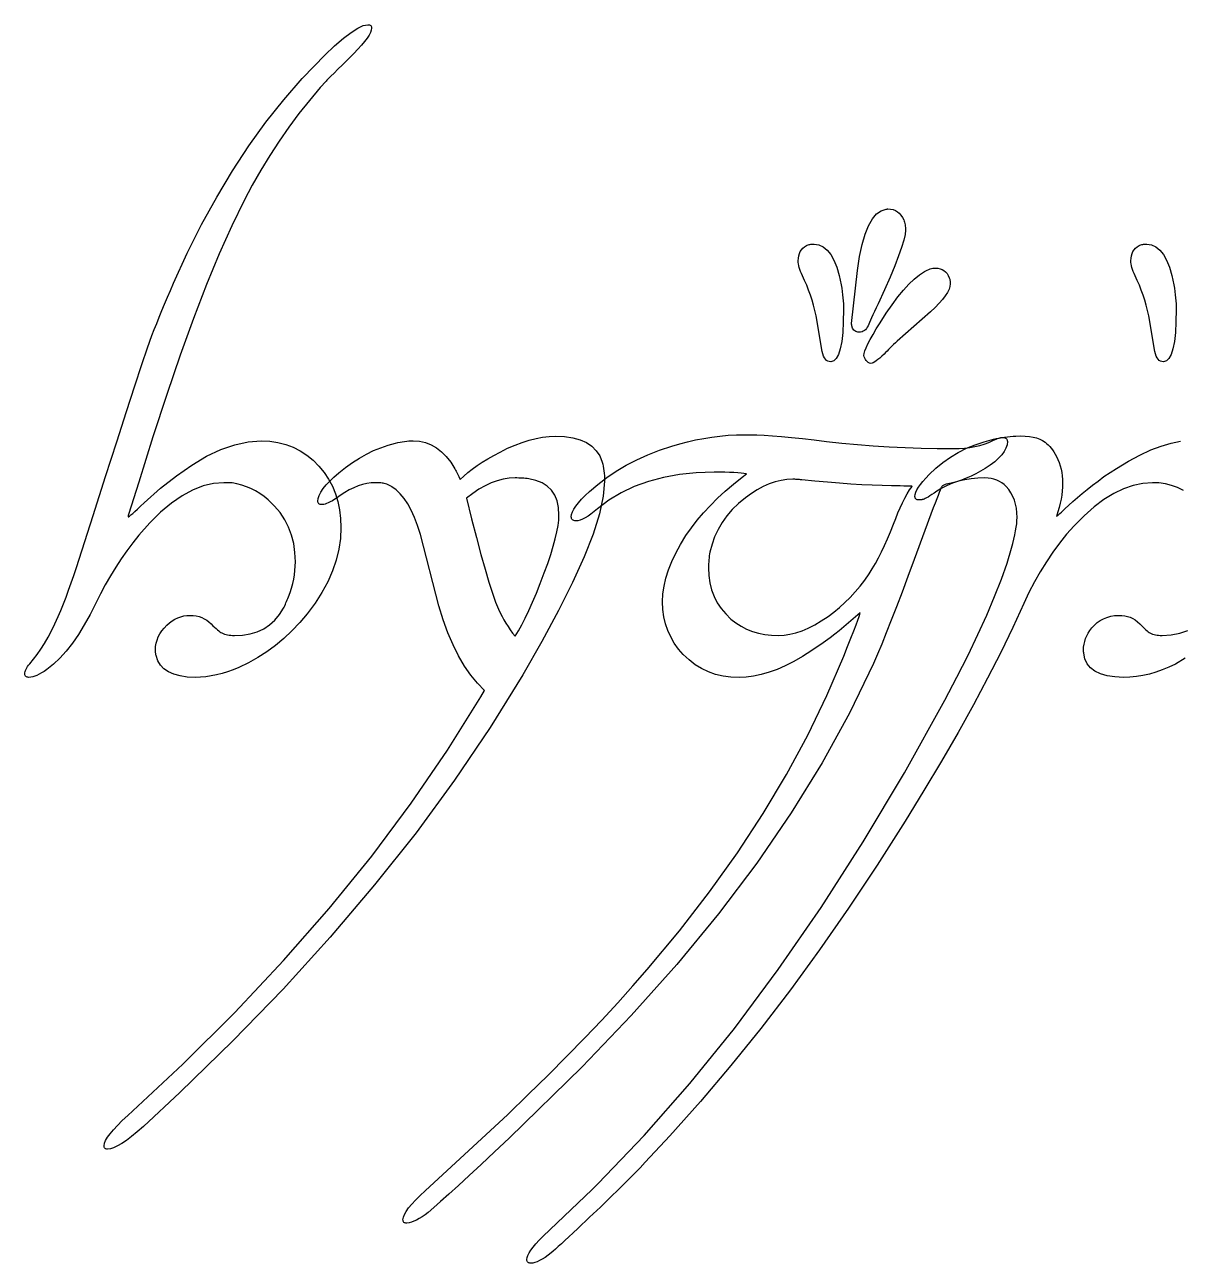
# Model space of a CAD drawing. Extents: x -35 to 35, y -2.4 to 2.4.
# Drawn here: x 5.851 to 10.29, y -2.443 to 2.316 of the extents above; entities that cross this region are included whole.
import ezdxf

# ---------------------------------------------------------------- set-up
doc = ezdxf.new("R2010")
doc.units = 0
doc.layers.add('INSCRIPTION', color=7, linetype='CONTINUOUS')

msp = doc.modelspace()

# ---------------------------------------------------------------- linework, layer by layer
at = {"layer": 'INSCRIPTION'}
for points in [[(5.8672, -0.1921), (5.8634, -0.1918), (5.8601, -0.1912), (5.8574, -0.1902), (5.8551, -0.1888), (5.8534, -0.1869), (5.8521, -0.1847), (5.8513, -0.182), (5.8511, -0.179), (5.8514, -0.1746), (5.8523, -0.1701), (5.8538, -0.1655), (5.8559, -0.1606), (5.8586, -0.1557), (5.8618, -0.1505), (5.8657, -0.1452), (5.8702, -0.1398), (5.8849, -0.1226), (5.8993, -0.1039), (5.9134, -0.0835), (5.9273, -0.0616), (5.9408, -0.038), (5.9541, -0.0129), (5.9671, 0.0139), (5.9798, 0.0422), (5.9896, 0.0655), (5.9995, 0.0899), (6.0095, 0.1156), (6.0195, 0.1425), (6.0296, 0.1707), (6.0398, 0.2), (6.05, 0.2306), (6.0602, 0.2624), (6.1134, 0.43), (6.1614, 0.5804), (6.2042, 0.7136), (6.2417, 0.8296), (6.2741, 0.9283), (6.3012, 1.0098), (6.3231, 1.0741), (6.3398, 1.1212), (6.3485, 1.1443), (6.3578, 1.168), (6.3674, 1.1923), (6.3775, 1.2172), (6.388, 1.2426), (6.399, 1.2686), (6.4104, 1.2951), (6.4222, 1.3223), (6.4751, 1.4375), (6.5304, 1.5479), (6.5884, 1.6534), (6.649, 1.7541), (6.7121, 1.85), (6.7778, 1.941), (6.8461, 2.0272), (6.9169, 2.1086), (6.9625, 2.1571), (7.004, 2.1992), (7.0415, 2.2348), (7.0751, 2.2639), (7.1046, 2.2866), (7.1302, 2.3028), (7.1517, 2.3125), (7.1693, 2.3157), (7.1726, 2.3155), (7.1755, 2.3149), (7.1779, 2.3139), (7.1799, 2.3124), (7.1814, 2.3106), (7.1825, 2.3084), (7.1832, 2.3057), (7.1834, 2.3026), (7.1823, 2.2947), (7.1791, 2.2856), (7.1738, 2.2752), (7.1663, 2.2637), (7.1567, 2.2509), (7.1449, 2.2368), (7.1311, 2.2216), (7.115, 2.2051), (7.0918, 2.1821), (7.0714, 2.1619), (7.0539, 2.1445), (7.0391, 2.1299), (7.0272, 2.1181), (7.0181, 2.1091), (7.0119, 2.1029), (7.0084, 2.0995), (6.9863, 2.0744), (6.9446, 2.0251), (6.9043, 1.9745), (6.8655, 1.9223), (6.8282, 1.8688), (6.7924, 1.8137), (6.758, 1.7573), (6.7251, 1.6994), (6.6937, 1.64), (6.6465, 1.5435), (6.5983, 1.4359), (6.5492, 1.3172), (6.4992, 1.1875), (6.4482, 1.0467), (6.3962, 0.8949), (6.3433, 0.732), (6.2895, 0.5581), (6.2493, 0.4344), (6.249, 0.4331), (6.2488, 0.4319), (6.2487, 0.4306), (6.2485, 0.4294), (6.2484, 0.4281), (6.2483, 0.4268), (6.2483, 0.4256), (6.2483, 0.4243), (6.2483, 0.4243), (6.2501, 0.4252), (6.2536, 0.4277), (6.2588, 0.432), (6.2656, 0.4379), (6.2741, 0.4455), (6.2843, 0.4549), (6.2961, 0.4659), (6.3096, 0.4786), (6.3725, 0.5345), (6.4335, 0.5829), (6.4925, 0.6238), (6.5497, 0.6574), (6.6049, 0.6834), (6.6582, 0.702), (6.7096, 0.7132), (6.7591, 0.7169), (6.792, 0.7154), (6.8235, 0.7108), (6.8535, 0.7032), (6.882, 0.6925), (6.909, 0.6788), (6.9346, 0.6621), (6.9587, 0.6423), (6.9813, 0.6194), (7.0011, 0.5953), (7.0183, 0.5696), (7.0328, 0.5425), (7.0446, 0.5138), (7.0539, 0.4837), (7.0605, 0.452), (7.0644, 0.4188), (7.0658, 0.3841), (7.0637, 0.342), (7.0577, 0.3), (7.0475, 0.2583), (7.0333, 0.2167), (7.0151, 0.1753), (6.9928, 0.1341), (6.9665, 0.0931), (6.936, 0.0523), (6.9073, 0.0185), (6.8774, -0.013), (6.8464, -0.0422), (6.8141, -0.0691), (6.7807, -0.0937), (6.7462, -0.1161), (6.7105, -0.1361), (6.6736, -0.1538), (6.6519, -0.1628), (6.6304, -0.1706), (6.6091, -0.1771), (6.5881, -0.1825), (6.5674, -0.1867), (6.5469, -0.1897), (6.5267, -0.1915), (6.5067, -0.1921), (6.4753, -0.1907), (6.4475, -0.1868), (6.4233, -0.1803), (6.4026, -0.1712), (6.3856, -0.1595), (6.3721, -0.1451), (6.3622, -0.1282), (6.3559, -0.1086), (6.3552, -0.1058), (6.3545, -0.1031), (6.354, -0.1003), (6.3536, -0.0975), (6.3533, -0.0948), (6.353, -0.092), (6.3529, -0.0892), (6.3528, -0.0865), (6.3535, -0.0736), (6.3556, -0.061), (6.3591, -0.0487), (6.3639, -0.0367), (6.3701, -0.025), (6.3777, -0.0137), (6.3867, -0.0027), (6.3971, 0.008), (6.4071, 0.017), (6.4174, 0.0248), (6.4281, 0.0313), (6.4391, 0.0367), (6.4504, 0.0409), (6.4621, 0.0439), (6.4742, 0.0457), (6.4866, 0.0463), (6.4984, 0.0457), (6.5097, 0.0442), (6.5205, 0.0416), (6.5308, 0.038), (6.5406, 0.0333), (6.5499, 0.0276), (6.5587, 0.0208), (6.567, 0.0131), (6.5738, 0.0064), (6.5802, 0.0004), (6.586, -0.0049), (6.5914, -0.0096), (6.5963, -0.0135), (6.6008, -0.0167), (6.6047, -0.0193), (6.6083, -0.0211), (6.6134, -0.0235), (6.6188, -0.0255), (6.6245, -0.0272), (6.6304, -0.0287), (6.6365, -0.0298), (6.6429, -0.0305), (6.6496, -0.031), (6.6565, -0.0312), (6.688, -0.0295), (6.7173, -0.0246), (6.7442, -0.0165), (6.7689, -0.005), (6.7912, 0.0097), (6.8113, 0.0277), (6.8291, 0.0489), (6.8445, 0.0734), (6.8471, 0.0783), (6.8496, 0.0833), (6.8521, 0.0886), (6.8546, 0.094), (6.8571, 0.0996), (6.8596, 0.1055), (6.8621, 0.1115), (6.8647, 0.1176), (6.8708, 0.1345), (6.8761, 0.1513), (6.8806, 0.1682), (6.8843, 0.185), (6.8871, 0.2019), (6.8892, 0.2187), (6.8904, 0.2355), (6.8908, 0.2524), (6.8892, 0.2882), (6.8843, 0.3223), (6.8761, 0.3546), (6.8647, 0.3851), (6.85, 0.4139), (6.832, 0.4409), (6.8107, 0.4662), (6.7862, 0.4897), (6.7702, 0.5026), (6.7538, 0.5141), (6.737, 0.5243), (6.7199, 0.5332), (6.7023, 0.5407), (6.6844, 0.5468), (6.6661, 0.5516), (6.6475, 0.555), (6.6446, 0.5553), (6.6414, 0.5555), (6.6379, 0.5557), (6.6341, 0.5558), (6.6301, 0.5559), (6.6258, 0.556), (6.6212, 0.556), (6.6163, 0.5561), (6.5764, 0.5529), (6.5363, 0.5434), (6.4959, 0.5276), (6.4552, 0.5055), (6.4142, 0.4771), (6.3729, 0.4424), (6.3313, 0.4013), (6.2895, 0.3539), (6.266, 0.3246), (6.2433, 0.2942), (6.2214, 0.263), (6.2003, 0.2308), (6.1799, 0.1976), (6.1604, 0.1635), (6.1416, 0.1285), (6.1236, 0.0925), (6.102, 0.0494), (6.0798, 0.0095), (6.0571, -0.0272), (6.0338, -0.0606), (6.0101, -0.0908), (5.9858, -0.1177), (5.9609, -0.1414), (5.9356, -0.1619), (5.9255, -0.169), (5.9158, -0.1751), (5.9066, -0.1803), (5.8979, -0.1845), (5.8895, -0.1878), (5.8816, -0.1902), (5.8742, -0.1916), (5.8672, -0.1921)], [(9.0567, 1.1342), (9.0519, 1.1345), (9.0474, 1.1355), (9.0434, 1.1371), (9.0398, 1.1392), (9.0367, 1.1421), (9.0339, 1.1455), (9.0315, 1.1496), (9.0295, 1.1543), (9.0291, 1.1559), (9.0287, 1.1574), (9.0283, 1.159), (9.028, 1.1606), (9.0278, 1.1623), (9.0276, 1.1639), (9.0276, 1.1657), (9.0275, 1.1674), (9.0496, 1.3715), (9.0582, 1.4247), (9.0682, 1.4711), (9.0798, 1.5107), (9.0929, 1.5435), (9.1075, 1.5695), (9.1235, 1.5887), (9.1411, 1.6012), (9.1603, 1.6068), (9.161, 1.6071), (9.1618, 1.6073), (9.1627, 1.6074), (9.1635, 1.6076), (9.1644, 1.6077), (9.1653, 1.6078), (9.1663, 1.6078), (9.1673, 1.6078), (9.1775, 1.6072), (9.1869, 1.6052), (9.1956, 1.6019), (9.2035, 1.5973), (9.2107, 1.5913), (9.2171, 1.5841), (9.2227, 1.5755), (9.2276, 1.5656), (9.2293, 1.5612), (9.2307, 1.5567), (9.2319, 1.5521), (9.2329, 1.5472), (9.2337, 1.5423), (9.2342, 1.5371), (9.2345, 1.5318), (9.2347, 1.5264), (9.233, 1.5096), (9.2281, 1.4875), (9.2198, 1.4601), (9.2083, 1.4273), (9.1934, 1.3892), (9.1753, 1.3458), (9.1538, 1.297), (9.1291, 1.2428), (9.1219, 1.2274), (9.1154, 1.2135), (9.1096, 1.2009), (9.1044, 1.1898), (9.1, 1.1801), (9.0963, 1.1717), (9.0932, 1.1648), (9.0909, 1.1594), (9.0879, 1.1535), (9.0846, 1.1484), (9.0809, 1.144), (9.0768, 1.1405), (9.0723, 1.1378), (9.0675, 1.1358), (9.0623, 1.1346), (9.0567, 1.1342)], [(8.8224, 1.4087), (8.8229, 1.4189), (8.8243, 1.4282), (8.8268, 1.4367), (8.8302, 1.4444), (8.8346, 1.4513), (8.8399, 1.4574), (8.8463, 1.4626), (8.8536, 1.467), (8.8569, 1.4685), (8.8604, 1.4697), (8.8639, 1.4707), (8.8676, 1.4716), (8.8715, 1.4722), (8.8754, 1.4727), (8.8795, 1.473), (8.8837, 1.4731), (8.9018, 1.4702), (8.9185, 1.4625), (8.9336, 1.4501), (8.9473, 1.4329), (8.9595, 1.4109), (8.9703, 1.3841), (8.9795, 1.3525), (8.9873, 1.3162), (8.9894, 1.3033), (8.9913, 1.2907), (8.9928, 1.2784), (8.9941, 1.2664), (8.9951, 1.2548), (8.9958, 1.2434), (8.9962, 1.2324), (8.9964, 1.2217), (8.9956, 1.1746), (8.9933, 1.1337), (8.9894, 1.0992), (8.984, 1.0709), (8.9771, 1.0489), (8.9686, 1.0332), (8.9586, 1.0237), (8.9471, 1.0206), (8.9413, 1.0212), (8.936, 1.023), (8.9311, 1.0261), (8.9267, 1.0304), (8.9228, 1.0359), (8.9194, 1.0427), (8.9164, 1.0506), (8.9139, 1.0598), (8.8908, 1.1976), (8.8862, 1.2178), (8.8811, 1.2377), (8.8754, 1.2574), (8.8692, 1.2768), (8.8623, 1.2958), (8.855, 1.3146), (8.847, 1.3332), (8.8385, 1.3514), (8.8347, 1.3598), (8.8314, 1.3678), (8.8287, 1.3755), (8.8264, 1.3828), (8.8247, 1.3898), (8.8234, 1.3965), (8.8226, 1.4028), (8.8224, 1.4087)], [(10.1004, 1.4087), (10.1009, 1.4189), (10.1024, 1.4282), (10.1048, 1.4367), (10.1082, 1.4444), (10.1126, 1.4513), (10.1179, 1.4574), (10.1243, 1.4626), (10.1316, 1.467), (10.1349, 1.4685), (10.1384, 1.4697), (10.1419, 1.4707), (10.1457, 1.4716), (10.1495, 1.4722), (10.1534, 1.4727), (10.1575, 1.473), (10.1617, 1.4731), (10.1799, 1.4702), (10.1965, 1.4625), (10.2117, 1.4501), (10.2253, 1.4329), (10.2376, 1.4109), (10.2483, 1.3841), (10.2575, 1.3525), (10.2653, 1.3162), (10.2674, 1.3033), (10.2693, 1.2907), (10.2708, 1.2784), (10.2721, 1.2664), (10.2731, 1.2548), (10.2738, 1.2434), (10.2742, 1.2324), (10.2744, 1.2217), (10.2736, 1.1746), (10.2713, 1.1337), (10.2674, 1.0992), (10.262, 1.0709), (10.2551, 1.0489), (10.2466, 1.0332), (10.2366, 1.0237), (10.2251, 1.0206), (10.2193, 1.0212), (10.214, 1.023), (10.2091, 1.0261), (10.2047, 1.0304), (10.2008, 1.0359), (10.1974, 1.0427), (10.1944, 1.0506), (10.1919, 1.0598), (10.1688, 1.1976), (10.1642, 1.2178), (10.1591, 1.2377), (10.1534, 1.2574), (10.1472, 1.2768), (10.1403, 1.2958), (10.133, 1.3146), (10.125, 1.3332), (10.1165, 1.3514), (10.1127, 1.3598), (10.1095, 1.3678), (10.1067, 1.3755), (10.1044, 1.3828), (10.1027, 1.3898), (10.1014, 1.3965), (10.1007, 1.4028), (10.1004, 1.4087)], [(9.0748, 1.0447), (9.0758, 1.0524), (9.0787, 1.0624), (9.0835, 1.0747), (9.0904, 1.0892), (9.0991, 1.1061), (9.1098, 1.1252), (9.1225, 1.1467), (9.1371, 1.1704), (9.1605, 1.2069), (9.1832, 1.2401), (9.2053, 1.2698), (9.2269, 1.2961), (9.2478, 1.319), (9.2682, 1.3386), (9.2879, 1.3547), (9.3071, 1.3675), (9.3128, 1.3706), (9.3184, 1.3732), (9.3238, 1.3755), (9.3292, 1.3773), (9.3344, 1.3787), (9.3395, 1.3798), (9.3444, 1.3804), (9.3493, 1.3806), (9.3587, 1.38), (9.3673, 1.3782), (9.3752, 1.3753), (9.3822, 1.3713), (9.3885, 1.366), (9.394, 1.3596), (9.3987, 1.3521), (9.4026, 1.3434), (9.4035, 1.3406), (9.4043, 1.3378), (9.405, 1.3349), (9.4056, 1.3321), (9.406, 1.3292), (9.4064, 1.3262), (9.4065, 1.3232), (9.4066, 1.3202), (9.4054, 1.3102), (9.4018, 1.2992), (9.3959, 1.2872), (9.3875, 1.2742), (9.3768, 1.2603), (9.3636, 1.2454), (9.3481, 1.2295), (9.3302, 1.2127), (9.2025, 1.1), (9.1955, 1.0935), (9.1888, 1.0871), (9.1822, 1.0807), (9.1758, 1.0744), (9.1696, 1.0681), (9.1636, 1.062), (9.1578, 1.0558), (9.1522, 1.0498), (9.1437, 1.0419), (9.1359, 1.0351), (9.1286, 1.0291), (9.122, 1.0241), (9.1161, 1.0201), (9.1107, 1.017), (9.106, 1.0148), (9.1019, 1.0136), (9.0964, 1.0158), (9.0916, 1.0185), (9.0873, 1.0217), (9.0836, 1.0254), (9.0805, 1.0295), (9.078, 1.0341), (9.0761, 1.0392), (9.0748, 1.0447)], [(7.5233, 0.5681), (7.5376, 0.5816), (7.5532, 0.5951), (7.5704, 0.6084), (7.5889, 0.6217), (7.6088, 0.6348), (7.6302, 0.6479), (7.6529, 0.6608), (7.6771, 0.6737), (7.7062, 0.6881), (7.7345, 0.7005), (7.7621, 0.7111), (7.789, 0.7197), (7.8151, 0.7264), (7.8406, 0.7312), (7.8653, 0.7341), (7.8893, 0.735), (7.9249, 0.7335), (7.9567, 0.7288), (7.9848, 0.721), (8.0092, 0.7101), (8.0298, 0.6961), (8.0467, 0.679), (8.0599, 0.6588), (8.0693, 0.6355), (8.0714, 0.6277), (8.0732, 0.6196), (8.0748, 0.611), (8.0761, 0.6021), (8.077, 0.5927), (8.0777, 0.5829), (8.0782, 0.5727), (8.0783, 0.5621), (8.0734, 0.5043), (8.0587, 0.4364), (8.0342, 0.3585), (7.9999, 0.2705), (7.9558, 0.1724), (7.9018, 0.0644), (7.8381, -0.0538), (7.7646, -0.182), (7.6391, -0.385), (7.5023, -0.5873), (7.3544, -0.789), (7.1952, -0.9899), (7.0248, -1.1902), (6.8432, -1.3897), (6.6504, -1.5886), (6.4464, -1.7868), (6.3066, -1.9185), (6.2831, -1.9388), (6.2614, -1.9564), (6.2415, -1.9712), (6.2234, -1.9834), (6.2071, -1.9928), (6.1925, -1.9996), (6.1798, -2.0036), (6.1688, -2.005), (6.1658, -2.0048), (6.1631, -2.0042), (6.1609, -2.0032), (6.159, -2.0017), (6.1576, -1.9999), (6.1566, -1.9976), (6.156, -1.995), (6.1558, -1.9919), (6.1572, -1.9826), (6.1615, -1.9718), (6.1686, -1.9595), (6.1786, -1.9457), (6.1915, -1.9303), (6.2072, -1.9135), (6.2258, -1.8951), (6.2473, -1.8753), (6.4587, -1.6782), (6.6581, -1.4799), (6.8456, -1.2806), (7.021, -1.0802), (7.1844, -0.8786), (7.3359, -0.676), (7.4753, -0.4723), (7.6027, -0.2675), (7.6178, -0.2423), (7.5904, -0.2148), (7.5646, -0.1836), (7.5403, -0.1486), (7.5175, -0.1099), (7.4963, -0.0674), (7.4766, -0.0212), (7.4584, 0.0288), (7.4418, 0.0825), (7.3714, 0.357), (7.3603, 0.3913), (7.3484, 0.4223), (7.3358, 0.4501), (7.3224, 0.4746), (7.3084, 0.4958), (7.2936, 0.5138), (7.2781, 0.5285), (7.2618, 0.54), (7.2595, 0.5414), (7.2572, 0.5429), (7.2548, 0.5442), (7.2523, 0.5455), (7.2497, 0.5467), (7.2471, 0.5479), (7.2445, 0.549), (7.2417, 0.55), (7.237, 0.5514), (7.2324, 0.5527), (7.228, 0.5537), (7.2236, 0.5545), (7.2194, 0.5552), (7.2153, 0.5557), (7.2114, 0.556), (7.2075, 0.5561), (7.2065, 0.5561), (7.2055, 0.5561), (7.2044, 0.5561), (7.2033, 0.5561), (7.2021, 0.5561), (7.2009, 0.5561), (7.1997, 0.5561), (7.1985, 0.5561), (7.1821, 0.5553), (7.1655, 0.553), (7.1488, 0.5491), (7.1319, 0.5437), (7.1148, 0.5368), (7.0976, 0.5283), (7.0803, 0.5183), (7.0627, 0.5068), (7.0519, 0.4992), (7.0419, 0.4926), (7.0328, 0.4869), (7.0245, 0.4821), (7.0172, 0.4783), (7.0107, 0.4755), (7.0051, 0.4736), (7.0004, 0.4726), (6.9996, 0.4724), (6.9988, 0.4722), (6.998, 0.472), (6.9971, 0.4718), (6.9962, 0.4717), (6.9953, 0.4716), (6.9944, 0.4716), (6.9934, 0.4716), (6.9896, 0.4718), (6.9863, 0.4724), (6.9836, 0.4734), (6.9813, 0.4749), (6.9795, 0.4767), (6.9783, 0.4789), (6.9775, 0.4816), (6.9773, 0.4847), (6.9785, 0.4956), (6.9823, 0.5073), (6.9886, 0.5199), (6.9974, 0.5332), (7.0087, 0.5473), (7.0225, 0.5621), (7.0389, 0.5778), (7.0577, 0.5943), (7.0838, 0.615), (7.1101, 0.6338), (7.1368, 0.6508), (7.1638, 0.6659), (7.1911, 0.6792), (7.2187, 0.6906), (7.2467, 0.7002), (7.2749, 0.7079), (7.2839, 0.71), (7.2928, 0.7118), (7.3015, 0.7134), (7.3101, 0.7147), (7.3186, 0.7157), (7.3269, 0.7164), (7.3352, 0.7168), (7.3433, 0.7169), (7.3676, 0.7153), (7.3906, 0.7102), (7.4124, 0.7018), (7.433, 0.69), (7.4524, 0.6749), (7.4705, 0.6564), (7.4875, 0.6346), (7.5032, 0.6093), (7.5057, 0.6047), (7.5082, 0.6), (7.5107, 0.5951), (7.5132, 0.59), (7.5157, 0.5848), (7.5182, 0.5794), (7.5208, 0.5738), (7.5233, 0.5681)], [(8.6233, 0.5902), (8.6139, 0.5917), (8.6028, 0.5929), (8.5899, 0.5939), (8.5753, 0.5948), (8.559, 0.5954), (8.5409, 0.5959), (8.5211, 0.5962), (8.4996, 0.5963), (8.431, 0.5941), (8.366, 0.5875), (8.3046, 0.5765), (8.2467, 0.5611), (8.1925, 0.5413), (8.1418, 0.5171), (8.0947, 0.4885), (8.0512, 0.4555), (8.0384, 0.4447), (8.0263, 0.4353), (8.0149, 0.4273), (8.0042, 0.4208), (7.9941, 0.4157), (7.9846, 0.4121), (7.9758, 0.41), (7.9677, 0.4092), (7.9637, 0.4095), (7.9602, 0.4103), (7.9573, 0.4115), (7.9549, 0.4133), (7.953, 0.4155), (7.9517, 0.4183), (7.9509, 0.4216), (7.9506, 0.4253), (7.9517, 0.4341), (7.955, 0.4438), (7.9604, 0.4545), (7.968, 0.4661), (7.9777, 0.4786), (7.9896, 0.4921), (8.0037, 0.5065), (8.02, 0.5219), (8.0524, 0.5497), (8.0869, 0.5758), (8.1235, 0.6002), (8.162, 0.6229), (8.2026, 0.6439), (8.2453, 0.6633), (8.29, 0.6809), (8.3367, 0.6968), (8.367, 0.7056), (8.3975, 0.7135), (8.4282, 0.7203), (8.4592, 0.7262), (8.4903, 0.7312), (8.5217, 0.7351), (8.5533, 0.7381), (8.5851, 0.7401), (8.6374, 0.7401), (8.6629, 0.7394), (8.6916, 0.7381), (8.7234, 0.7361), (8.7585, 0.7333), (8.7969, 0.7298), (8.8384, 0.7255), (8.8831, 0.7206), (8.931, 0.7149), (8.9905, 0.7083), (9.0505, 0.7026), (9.1108, 0.6978), (9.1716, 0.6938), (9.2327, 0.6907), (9.2943, 0.6885), (9.3563, 0.6872), (9.4187, 0.6868), (9.4404, 0.6873), (9.4613, 0.6887), (9.4815, 0.6912), (9.5009, 0.6946), (9.5195, 0.6989), (9.5373, 0.7043), (9.5543, 0.7106), (9.5705, 0.7179), (9.5766, 0.7208), (9.5823, 0.7232), (9.5877, 0.7253), (9.5926, 0.727), (9.5972, 0.7283), (9.6014, 0.7293), (9.6053, 0.7298), (9.6087, 0.73), (9.6127, 0.7298), (9.6162, 0.729), (9.6191, 0.7277), (9.6215, 0.726), (9.6234, 0.7237), (9.6247, 0.721), (9.6255, 0.7177), (9.6258, 0.7139), (9.6245, 0.7013), (9.6205, 0.6886), (9.6138, 0.6758), (9.6044, 0.6629), (9.5924, 0.6499), (9.5777, 0.6368), (9.5604, 0.6236), (9.5403, 0.6103), (9.5228, 0.5997), (9.505, 0.59), (9.4867, 0.5811), (9.4682, 0.5731), (9.4493, 0.566), (9.43, 0.5598), (9.4105, 0.5545), (9.3905, 0.55), (9.3874, 0.5492), (9.3845, 0.5482), (9.3818, 0.547), (9.3795, 0.5457), (9.3773, 0.5443), (9.3754, 0.5427), (9.3738, 0.5409), (9.3724, 0.539), (9.3717, 0.5373), (9.3701, 0.5332), (9.3676, 0.5268), (9.3641, 0.5181), (9.3598, 0.507), (9.3545, 0.4935), (9.3483, 0.4777), (9.3412, 0.4595), (9.2678, 0.2604), (9.2441, 0.1959), (9.2215, 0.1356), (9.2001, 0.0794), (9.1799, 0.0274), (9.1608, -0.0204), (9.143, -0.064), (9.1264, -0.1035), (9.111, -0.1388), (9.0198, -0.3291), (8.9148, -0.5204), (8.7958, -0.7127), (8.663, -0.906), (8.5163, -1.1003), (8.3557, -1.2956), (8.1812, -1.4919), (7.9928, -1.6893), (7.7123, -1.9628), (7.656, -2.0156), (7.6046, -2.0636), (7.5582, -2.1066), (7.5167, -2.1448), (7.4803, -2.178), (7.4487, -2.2064), (7.4222, -2.2298), (7.4006, -2.2483), (7.3888, -2.2573), (7.3774, -2.2652), (7.3665, -2.272), (7.3561, -2.2777), (7.3462, -2.2823), (7.3367, -2.2859), (7.3277, -2.2883), (7.3192, -2.2896), (7.3156, -2.2894), (7.3126, -2.2887), (7.31, -2.2877), (7.3078, -2.2863), (7.3062, -2.2845), (7.305, -2.2822), (7.3043, -2.2796), (7.3041, -2.2765), (7.3054, -2.267), (7.3094, -2.2563), (7.3161, -2.2443), (7.3254, -2.231), (7.3375, -2.2164), (7.3521, -2.2005), (7.3695, -2.1833), (7.3895, -2.1649), (7.7063, -1.8713), (7.7855, -1.7948), (7.8612, -1.7204), (7.9334, -1.6479), (8.0021, -1.5774), (8.0674, -1.5089), (8.1292, -1.4423), (8.1874, -1.3778), (8.2422, -1.3152), (8.3664, -1.1657), (8.4821, -1.0159), (8.5893, -0.8658), (8.6879, -0.7154), (8.778, -0.5647), (8.8597, -0.4136), (8.9328, -0.2623), (8.9974, -0.1106), (9.0122, -0.0737), (9.0251, -0.0414), (9.036, -0.0137), (9.0449, 0.0093), (9.0518, 0.0277), (9.0567, 0.0415), (9.0597, 0.0507), (9.0607, 0.0553), (8.9803, -0.0131), (8.9627, -0.0267), (8.945, -0.04), (8.9273, -0.0529), (8.9096, -0.0654), (8.8919, -0.0775), (8.8741, -0.0892), (8.8563, -0.1006), (8.8385, -0.1116), (8.8052, -0.1307), (8.7727, -0.1472), (8.7411, -0.1612), (8.7103, -0.1727), (8.6803, -0.1816), (8.6511, -0.188), (8.6227, -0.1918), (8.5952, -0.1931), (8.5636, -0.1917), (8.5335, -0.1875), (8.5047, -0.1806), (8.4773, -0.1709), (8.4512, -0.1585), (8.4264, -0.1433), (8.403, -0.1253), (8.381, -0.1046), (8.3624, -0.0831), (8.3462, -0.0606), (8.3326, -0.0369), (8.3214, -0.0121), (8.3127, 0.0139), (8.3065, 0.041), (8.3028, 0.0692), (8.3015, 0.0985), (8.3029, 0.1283), (8.3071, 0.1586), (8.3141, 0.1895), (8.3239, 0.221), (8.3365, 0.2531), (8.3519, 0.2858), (8.3701, 0.319), (8.391, 0.3529), (8.4118, 0.3826), (8.4343, 0.4118), (8.4587, 0.4406), (8.4848, 0.4688), (8.5127, 0.4966), (8.5424, 0.5239), (8.5739, 0.5508), (8.6072, 0.5772), (8.6233, 0.5902)], [(7.9034, 0.4314), (7.9015, 0.4602), (7.8961, 0.4857), (7.8871, 0.5081), (7.8744, 0.5271), (7.8582, 0.543), (7.8383, 0.5556), (7.8148, 0.565), (7.7877, 0.5711), (7.7816, 0.5718), (7.7753, 0.5725), (7.7689, 0.573), (7.7623, 0.5734), (7.7556, 0.5737), (7.7487, 0.574), (7.7416, 0.5741), (7.7344, 0.5741), (7.7117, 0.5732), (7.6889, 0.5697), (7.6658, 0.5637), (7.6427, 0.5553), (7.6193, 0.5444), (7.5959, 0.531), (7.5722, 0.5151), (7.5484, 0.4967), (7.5679, 0.4172), (7.5862, 0.3452), (7.6034, 0.2806), (7.6193, 0.2235), (7.634, 0.1738), (7.6476, 0.1315), (7.6599, 0.0967), (7.6711, 0.0694), (7.6776, 0.0557), (7.6845, 0.0422), (7.6918, 0.0289), (7.6995, 0.0158), (7.7076, 0.003), (7.7161, -0.0096), (7.7251, -0.022), (7.7344, -0.0342), (7.7472, -0.0137), (7.7603, 0.0097), (7.7738, 0.0359), (7.7877, 0.0649), (7.802, 0.0967), (7.8166, 0.1313), (7.8316, 0.1688), (7.847, 0.2091), (7.8602, 0.2458), (7.8717, 0.28), (7.8814, 0.3116), (7.8893, 0.3406), (7.8954, 0.3671), (7.8998, 0.3911), (7.9025, 0.4125), (7.9034, 0.4314)], [(8.4775, 0.2293), (8.4789, 0.1993), (8.4829, 0.1709), (8.4897, 0.144), (8.4991, 0.1187), (8.5113, 0.0948), (8.5261, 0.0724), (8.5437, 0.0515), (8.564, 0.0322), (8.5829, 0.0173), (8.6029, 0.0045), (8.624, -0.0064), (8.6462, -0.0153), (8.6695, -0.0223), (8.6939, -0.0272), (8.7194, -0.0302), (8.746, -0.0312), (8.7679, -0.03), (8.7903, -0.0266), (8.8134, -0.0208), (8.837, -0.0128), (8.8611, -0.0025), (8.8859, 0.0101), (8.9112, 0.025), (8.937, 0.0422), (8.9593, 0.0589), (8.9808, 0.0766), (9.0016, 0.0954), (9.0217, 0.1154), (9.0411, 0.1364), (9.0598, 0.1586), (9.0777, 0.1818), (9.0949, 0.2061), (9.1069, 0.2249), (9.1188, 0.2452), (9.1307, 0.2668), (9.1424, 0.2898), (9.154, 0.3143), (9.1656, 0.3402), (9.177, 0.3675), (9.1884, 0.3962), (9.197, 0.4187), (9.2057, 0.44), (9.2145, 0.46), (9.2233, 0.4789), (9.2323, 0.4965), (9.2414, 0.5129), (9.2505, 0.528), (9.2598, 0.542), (9.2583, 0.5422), (9.2545, 0.5425), (9.2482, 0.5427), (9.2394, 0.543), (9.2283, 0.5432), (9.2147, 0.5435), (9.1988, 0.5437), (9.1804, 0.544), (9.1444, 0.5448), (9.1065, 0.5462), (9.0665, 0.5482), (9.0245, 0.5508), (8.9805, 0.554), (8.9345, 0.5577), (8.8865, 0.5621), (8.8365, 0.5671), (8.8317, 0.5676), (8.8271, 0.568), (8.8226, 0.5683), (8.8181, 0.5686), (8.8138, 0.5688), (8.8095, 0.569), (8.8054, 0.5691), (8.8013, 0.5691), (8.7789, 0.568), (8.7563, 0.5647), (8.7337, 0.5591), (8.711, 0.5513), (8.6882, 0.5412), (8.6653, 0.529), (8.6424, 0.5145), (8.6193, 0.4977), (8.593, 0.4758), (8.5693, 0.4527), (8.5483, 0.4284), (8.53, 0.403), (8.5144, 0.3764), (8.5014, 0.3486), (8.4912, 0.3197), (8.4835, 0.2896), (8.4821, 0.282), (8.4809, 0.2745), (8.4799, 0.267), (8.479, 0.2594), (8.4784, 0.2519), (8.4779, 0.2443), (8.4776, 0.2368), (8.4775, 0.2293)]]:
    msp.add_lwpolyline(points, close=True, dxfattribs=at)
for points in [[(10.3021, 0.5266), (10.2799, 0.5372), (10.2569, 0.5454), (10.233, 0.5513), (10.2083, 0.5549), (10.1829, 0.5561), (10.1463, 0.5535), (10.1094, 0.5457), (10.0722, 0.5327), (10.0348, 0.5146), (9.9971, 0.4912), (9.9591, 0.4627), (9.9208, 0.429), (9.8822, 0.3901), (9.8537, 0.3578), (9.8264, 0.324), (9.8004, 0.2888), (9.7756, 0.2521), (9.7521, 0.2141), (9.7299, 0.1746), (9.7089, 0.1338), (9.6892, 0.0915), (9.6471, -0.0005), (9.6007, -0.0961), (9.5502, -0.1952), (9.4953, -0.2979), (9.4363, -0.4041), (9.373, -0.5139), (9.3054, -0.6272), (9.2337, -0.7441), (9.1254, -0.9143), (9.0157, -1.0791), (8.9047, -1.2385), (8.7922, -1.3924), (8.6784, -1.5409), (8.5632, -1.6839), (8.4466, -1.8215), (8.3287, -1.9537), (8.2342, -2.0553), (8.2147, -2.0762), (8.1916, -2.1002), (8.1648, -2.1273), (8.1344, -2.1576), (8.1002, -2.1909), (8.0624, -2.2274), (8.0209, -2.267), (7.9758, -2.3097), (7.9577, -2.3267), (7.9411, -2.3423), (7.926, -2.3563), (7.9124, -2.3687), (7.9003, -2.3797), (7.8898, -2.389), (7.8807, -2.3969), (7.8732, -2.4032), (7.8612, -2.4126), (7.8498, -2.4208), (7.8391, -2.4277), (7.8289, -2.4333), (7.8195, -2.4377), (7.8106, -2.4409), (7.8024, -2.4428), (7.7948, -2.4434), (7.7912, -2.4432), (7.7882, -2.4425), (7.7856, -2.4414), (7.7834, -2.4399), (7.7818, -2.4379), (7.7806, -2.4355), (7.7799, -2.4326), (7.7797, -2.4293), (7.7807, -2.4218), (7.7836, -2.4132), (7.7884, -2.4035), (7.7953, -2.3929), (7.804, -2.3812), (7.8147, -2.3684), (7.8274, -2.3547), (7.842, -2.3398), (8.029, -2.1609), (8.0532, -2.1377), (8.231, -1.9521), (8.4057, -1.7531), (8.5771, -1.5408), (8.7452, -1.3152), (8.9101, -1.0763), (9.0718, -0.824), (9.2303, -0.5584), (9.3855, -0.2795), (9.4322, -0.1912), (9.4747, -0.1073), (9.513, -0.0277), (9.5471, 0.0475), (9.5771, 0.1184), (9.6029, 0.1848), (9.6245, 0.2469), (9.6419, 0.3047), (9.6468, 0.3226), (9.6511, 0.3396), (9.6548, 0.3556), (9.6577, 0.3708), (9.66, 0.385), (9.6617, 0.3984), (9.6627, 0.4108), (9.663, 0.4223), (9.6624, 0.4404), (9.6604, 0.4576), (9.6572, 0.4739), (9.6527, 0.4892), (9.6469, 0.5035), (9.6398, 0.517), (9.6314, 0.5294), (9.6218, 0.541), (9.6135, 0.5487), (9.6046, 0.5555), (9.5951, 0.5612), (9.5851, 0.5659), (9.5745, 0.5695), (9.5633, 0.5721), (9.5516, 0.5736), (9.5393, 0.5741), (9.5125, 0.5733), (9.4867, 0.5709), (9.4619, 0.5669), (9.4383, 0.5613), (9.4157, 0.5541), (9.3942, 0.5453), (9.3737, 0.5349), (9.3543, 0.5229), (9.3447, 0.5162), (9.336, 0.5104), (9.3283, 0.5053), (9.3214, 0.501), (9.3154, 0.4975), (9.3104, 0.4948), (9.3063, 0.4928), (9.303, 0.4917), (9.301, 0.4912), (9.299, 0.4908), (9.297, 0.4905), (9.295, 0.4902), (9.293, 0.49), (9.291, 0.4898), (9.289, 0.4897), (9.2869, 0.4897), (9.2832, 0.4899), (9.2799, 0.4905), (9.2771, 0.4915), (9.2749, 0.493), (9.2731, 0.4948), (9.2719, 0.497), (9.2711, 0.4997), (9.2709, 0.5028), (9.2709, 0.5028), (9.2717, 0.5105), (9.2743, 0.519), (9.2785, 0.5283), (9.2844, 0.5385), (9.2921, 0.5494), (9.3014, 0.5612), (9.3124, 0.5738), (9.3252, 0.5872), (9.351, 0.6118), (9.3783, 0.6342), (9.4071, 0.6544), (9.4373, 0.6724), (9.4689, 0.6883), (9.502, 0.702), (9.5365, 0.7136), (9.5725, 0.723), (9.5831, 0.7254), (9.5938, 0.7275), (9.6045, 0.7294), (9.6152, 0.731), (9.6261, 0.7324), (9.637, 0.7335), (9.648, 0.7344), (9.659, 0.735), (9.6774, 0.7356), (9.6946, 0.7351), (9.7105, 0.7337), (9.7251, 0.7313), (9.7384, 0.7279), (9.7504, 0.7235), (9.7612, 0.7182), (9.7706, 0.7119), (9.7768, 0.7071), (9.7828, 0.7017), (9.7886, 0.6956), (9.7942, 0.689), (9.7997, 0.6818), (9.8049, 0.674), (9.81, 0.6656), (9.8148, 0.6566), (9.8203, 0.6451), (9.825, 0.6332), (9.8289, 0.621), (9.8322, 0.6083), (9.8347, 0.5953), (9.8365, 0.5819), (9.8376, 0.5682), (9.838, 0.554), (9.8376, 0.5393), (9.8365, 0.5242), (9.8347, 0.5087), (9.8322, 0.493), (9.8289, 0.4768), (9.825, 0.4603), (9.8203, 0.4435), (9.8148, 0.4263), (9.8156, 0.4268), (9.8172, 0.4282), (9.8198, 0.4304), (9.8234, 0.4336), (9.8279, 0.4377), (9.8333, 0.4427), (9.8397, 0.4487), (9.847, 0.4555), (9.8619, 0.4697), (9.8779, 0.4843), (9.895, 0.4993), (9.9131, 0.5146), (9.9324, 0.5302), (9.9528, 0.5462), (9.9743, 0.5625), (9.9968, 0.5792), (10.0449, 0.611), (10.0909, 0.6388), (10.135, 0.6623), (10.1771, 0.6817), (10.2172, 0.697), (10.2553, 0.7081), (10.2915, 0.7151)], [(10.3095, -0.1183), (10.2713, -0.1408), (10.2462, -0.1528), (10.2212, -0.1632), (10.1962, -0.172), (10.1713, -0.1792), (10.1464, -0.1848), (10.1216, -0.1888), (10.0969, -0.1913), (10.0723, -0.1921), (10.0384, -0.1906), (10.0088, -0.1862), (9.9834, -0.1789), (9.9621, -0.1687), (9.9452, -0.1555), (9.9324, -0.1395), (9.9238, -0.1205), (9.9194, -0.0985), (9.9192, -0.097), (9.919, -0.0955), (9.9188, -0.094), (9.9187, -0.0925), (9.9186, -0.091), (9.9185, -0.0895), (9.9184, -0.088), (9.9184, -0.0865), (9.9189, -0.0755), (9.9204, -0.0646), (9.9229, -0.0539), (9.9265, -0.0432), (9.931, -0.0327), (9.9365, -0.0224), (9.943, -0.0121), (9.9506, -0.002), (9.9603, 0.0089), (9.971, 0.0184), (9.9826, 0.0265), (9.9951, 0.0332), (10.0085, 0.0385), (10.0228, 0.0425), (10.038, 0.0451), (10.0542, 0.0463), (10.0657, 0.046), (10.0769, 0.0446), (10.0876, 0.0422), (10.0979, 0.0387), (10.1077, 0.0342), (10.1171, 0.0285), (10.1261, 0.0218), (10.1346, 0.0141), (10.1411, 0.0071), (10.1472, 0.0009), (10.1528, -0.0045), (10.158, -0.0093), (10.1626, -0.0133), (10.1668, -0.0167), (10.1706, -0.0192), (10.1738, -0.0211), (10.1787, -0.0235), (10.1839, -0.0255), (10.1893, -0.0272), (10.1949, -0.0287), (10.2008, -0.0298), (10.207, -0.0305), (10.2134, -0.031), (10.2201, -0.0312), (10.2557, -0.029), (10.2885, -0.0224), (10.3186, -0.0115)]]:
    msp.add_lwpolyline(points, dxfattribs=at)

doc.saveas('drawing.dxf')
